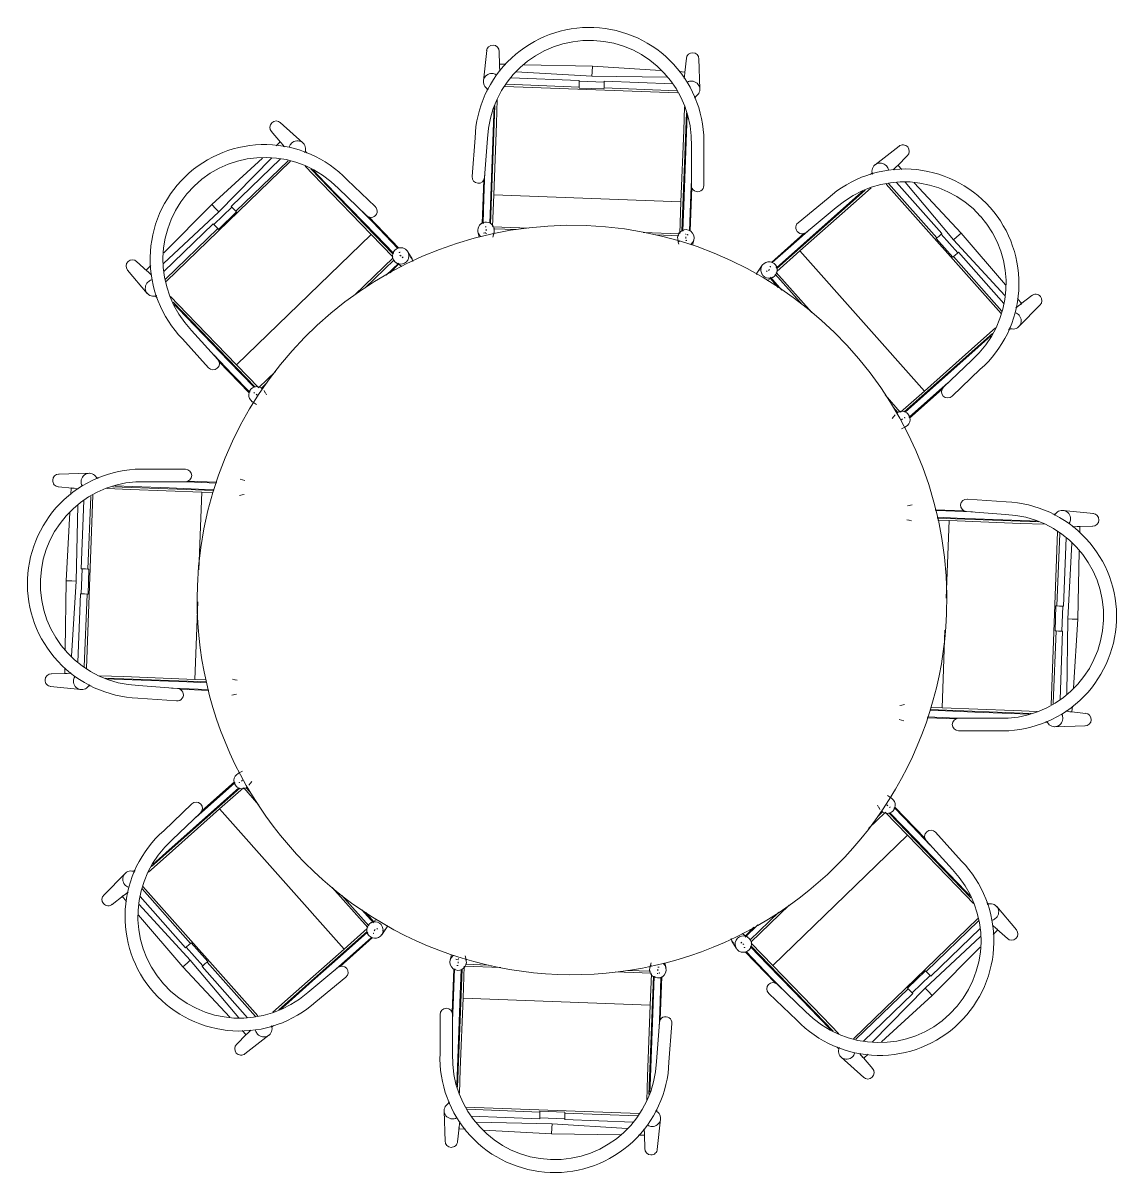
# Model space of a CAD drawing. Header units: millimetres. Extents: x 18438 to 82538, y -3412 to 53720.
# Drawn here: x 27536 to 30172, y 26052 to 28823 of the extents above; entities that cross this region are included whole.
import ezdxf

# ---------------------------------------------------------------- set-up
doc = ezdxf.new("R2010")
doc.units = ezdxf.units.MM
doc.header["$MEASUREMENT"] = 0
doc.layers.add('I-FURN', color=40, linetype='Continuous', lineweight=13)

# ---------------------------------------------------------------- blocks, each defined once
blk = doc.blocks.new('New Furniture_Chairs for Low Team Tables_NC6 - NC6-V95-GA PLAN - LEVEL 11')
at = {"layer": 'I-FURN', "color": 0, "lineweight": -2}
for p, q in [((-255, 216.7), (-260, 143.7)), ((-222.7, 182.4), (-225, 216.7)), ((225, 216.7), (222.7, 182.1)), ((260, 143.7), (255, 216.7)), ((-207.4, 185.6), (-223.3, 185.3)), ((-221.7, 168.1), (-222.5, 180.2)), ((-182, 168), (0, 165)), ((0, 189), (-163.7, 186.3)), ((165.1, 184.9), (0, 189)), ((0, 189), (0, 175.1)), ((0, 175.1), (0, 165)), ((0, 165), (180.5, 169.5)), ((222.9, 183.4), (208.9, 183.8)), ((219.7, 170.5), (222.1, 170.6)), ((222.6, 180.6), (221.8, 169.3)), ((-30, 153.7), (-194.5, 153.7)), ((-30, 153.6), (-30, 153.7)), ((-30, 150.5), (-30, 153.6)), ((30, 151.5), (-30, 151.5)), ((-30, 143.6), (-30, 150.5)), ((-30, 137.7), (-30, 143.6)), ((194.5, 153.7), (30, 153.7)), ((30, 153.7), (30, 153.6)), ((30, 153.6), (30, 150.5)), ((30, 150.5), (30, 143.6)), ((30, 143.6), (30, 137.7)), ((-250, 125.3), (-250, 119.7)), ((-248, 125.3), (-248, 123.4)), ((-207.9, 132.5), (207.9, 132.5)), ((-204.6, 137.7), (-30, 137.7)), ((-30, 135.3), (-30, 137.7)), ((30, 135.3), (-30, 135.3)), ((30, 137.7), (204.6, 137.7)), ((30, 137.7), (30, 135.3)), ((248, 123.4), (248, 125.3)), ((250, 119.7), (250, 125.3)), ((-230, -198.4), (-230, 85.5)), ((-225, 42.9), (-225, 99.9)), ((225, 99.9), (225, 42.9)), ((230, 85.5), (230, -198.4)), ((-225, 42.9), (-225, -128.7)), ((225, -128.7), (225, 42.9)), ((-275, 6.2), (-278.5, -87.1)), ((-248.6, -88.2), (-245, 5.7)), ((245, 5.7), (248.6, -88.2)), ((278.5, -87.1), (275, 6.2)), ((-250, -93.8), (-250, -198.4)), ((250, -198.4), (250, -93.8)), ((-225, -128.7), (225, -128.7)), ((-225, -205.3), (-225, -128.7)), ((225, -202.8), (225, -128.7)), ((-259.3, -219.2), (-256.7, -230.3)), ((-248, -197.8), (-248, -198.4)), ((-240, -215.9), (-240, -211.9)), ((-169.1, -205.5), (-224.4, -205.5)), ((-222.1, -225.1), (-220.7, -219.2)), ((-222, -210.4), (-206.6, -210.4)), ((224.3, -205.5), (95.8, -205.5)), ((125.1, -210.4), (222.7, -210.4)), ((220.7, -219.2), (222.1, -225.1)), ((232, -197.8), (232, -198.4)), ((240, -212.7), (240, -215.9)), ((254.6, -238.9), (259.3, -219.2)), ((-223.4, -230.4), (-222.1, -225.2)), ((183, -223.7), (225, -223.7)), ((193.6, -226.1), (222.2, -225.4)), ((222.1, -225.2), (224.4, -234.6))]:
    blk.add_line(p, q, dxfattribs=at)
at = {"layer": 'I-FURN', "color": 0, "lineweight": -2, "flags": 128}
for points in [[(-222.5, 178.6), (-222.5, 178.7), (-222.5, 179.1), (-222.5, 179.4), (-222.5, 179.6), (-222.5, 180), (-222.5, 180.1), (-222.6, 180.4), (-222.6, 180.7), (-222.6, 180.9), (-222.6, 181.3), (-222.7, 181.7), (-222.7, 181.9), (-222.8, 182.1), (-222.8, 182.4), (-222.9, 182.8), (-222.9, 183), (-223, 183.4), (-223, 183.7), (-223.2, 184.2), (-223.2, 184.7), (-223.3, 184.8)], [(222.7, 182), (222.7, 181.7), (222.6, 181.5), (222.6, 181.2), (222.6, 180.9), (222.6, 180.6), (222.5, 180.1), (222.5, 179.7), (222.5, 179.5), (222.5, 179.2), (222.5, 178.9), (222.5, 178.8), (222.5, 178.6), (222.5, 178.5), (222.6, 178.2)], [(-232, -197), (-232, -109.8), (-232, -21.8), (-232, 65.8), (-232, 79.8)], [(232, 79.4), (232, 37.9), (232, -49.9), (232, -137.9), (232, -197.8)], [(-248, -73.7), (-248, -137.9), (-248, -197.8)], [(248, -197), (248, -109.8), (248, -73.7)], [(-246.1, -196.9), (-246.4, -197), (-246.6, -197.1), (-246.7, -197.1), (-246.9, -197.2), (-247.1, -197.3), (-247.2, -197.3), (-247.4, -197.4), (-247.5, -197.5), (-247.6, -197.5), (-247.7, -197.6), (-247.8, -197.7), (-247.9, -197.7), (-248, -197.8), (-248, -197.8), (-248, -197.8), (-248, -197.8)], [(-242.5, -206.6), (-242.2, -206.6), (-241.9, -206.5), (-241.7, -206.5), (-241.3, -206.5), (-241.1, -206.5), (-240.9, -206.5), (-240.8, -206.5), (-240.6, -206.5), (-240.4, -206.5), (-240.1, -206.4), (-240, -206.4)], [(233.9, -196.9), (233.6, -197), (233.4, -197.1), (233.3, -197.1), (233.1, -197.2), (232.9, -197.3), (232.8, -197.3), (232.6, -197.4), (232.5, -197.5), (232.4, -197.5), (232.3, -197.6), (232.2, -197.7), (232.1, -197.7), (232, -197.8), (232, -197.8), (232, -197.8), (232, -197.8)], [(242.5, -206.6), (242.8, -206.7), (243.2, -206.7), (243.4, -206.8), (243.7, -206.8), (243.9, -206.9), (244.1, -206.9), (244.2, -207), (244.5, -207), (244.6, -207.1), (244.9, -207.1), (245, -207.2)], [(222.2, -225.3), (222.2, -225.4), (222.2, -225.4), (222.1, -225.2), (222.1, -224.9), (222, -224.6), (222, -224.4)]]:
    blk.add_lwpolyline(points, dxfattribs=at)
at = {"layer": 'I-FURN', "color": 0, "lineweight": -2}
for centre, radius, start, end in [((0, 6.9), 275, 89.9999, 180.1379), ((0, 6.9), 275, 359.8621, 90.0001), ((0, 5.7), 245, 90.0009, 180), ((0, 5.7), 245, 0, 89.9991), ((-263.5, -87.7), 15, 177.8334, 357.8334), ((263.5, -87.7), 15, 182.1666, 2.1666)]:
    blk.add_arc(centre, radius, start, end, dxfattribs=at)
for centre, major_axis, ratio, start_param, end_param in [((-240, 215.7), (-15, 0), 0.987314, 4.712389, 6.283185), ((-240, 215.7), (15, 0), 0.987314, 0, 1.570796), ((240, 215.7), (-15, 0), 0.987314, 4.712389, 6.283185), ((240, 215.7), (15, 0), 0.987314, 0, 1.570796), ((-240, 142.4), (-20, 0), 0.987314, 4.712389, 7.463284), ((-240, 142.4), (20, 0), 0.987314, 1.047198, 1.570796), ((240, 142.4), (-20, 0), 0.987314, 4.712389, 5.235988), ((240, 142.4), (20, 0), 0.987314, 5.103087, 7.853982), ((-240, -214.6), (19.8, 0), 0.999107, 1.570796, 3.60261), ((-240, -214.6), (19.8, 0), 0.999107, 0.018154, 1.570796), ((240, -214.6), (19.8, 0), 0.999107, 1.570796, 4.712389), ((240, -214.6), (19.8, 0), 0.999107, 0.872665, 1.570796), ((240, -214.6), (19.8, 0), 0.999107, 4.712389, 7.116678), ((240, -235.4), (15, 0), 0.999107, 1.3885, 1.570796), ((240, -235.4), (15, 0), 0.999107, 5.637669, 6.424489), ((240, -235.4), (15, 0), 0.999107, 0.365985, 0.523599)]:
    blk.add_ellipse(centre, major_axis=major_axis, ratio=ratio, start_param=start_param, end_param=end_param, dxfattribs=at)
blk = doc.blocks.new('New Furniture_Chairs for Low Team Tables_NC6 - NC6-V96-GA PLAN - LEVEL 11')
at = {"layer": 'I-FURN', "color": 0, "lineweight": -2}
for p, q in [((-256.7, 230.3), (-259.3, 219.2)), ((-222.1, 225.2), (-223.4, 230.4)), ((-220.7, 219.2), (-222.1, 225.1)), ((222.1, 225.1), (220.7, 219.2)), ((223.4, 230.4), (222.1, 225.2)), ((259.3, 219.2), (256.7, 230.3)), ((-250, 163.4), (-250, 93.8)), ((-230, -85.5), (-230, 157.4)), ((-225, 128.7), (-225, 156)), ((225, 128.7), (225, 156)), ((230, 157.4), (230, -85.5)), ((250, 93.8), (250, 163.4)), ((-225, 128.7), (-225, -42.9)), ((-38.4, 128.7), (-225, 128.7)), ((225, 128.7), (38.4, 128.7)), ((225, -42.9), (225, 128.7)), ((-275, -6.2), (-278.5, 87.1)), ((-248.6, 88.2), (-245, -5.7)), ((245, -5.7), (248.6, 88.2)), ((278.5, 87.1), (275, -6.2)), ((-225, -99.9), (-225, -42.9)), ((225, -42.9), (225, -99.9)), ((-250, -119.7), (-250, -125.3)), ((-248, -123.4), (-248, -125.3)), ((207.9, -132.5), (-207.9, -132.5)), ((-30, -137.7), (-204.6, -137.7)), ((-30, -137.7), (-30, -135.3)), ((-30, -135.3), (30, -135.3)), ((-30, -143.6), (-30, -137.7)), ((30, -135.3), (30, -137.7)), ((30, -137.7), (30, -143.6)), ((204.6, -137.7), (30, -137.7)), ((248, -125.3), (248, -123.4)), ((250, -125.3), (250, -119.7)), ((-260, -143.7), (-255, -216.7)), ((-194.5, -153.7), (-30, -153.7)), ((0, -165), (-182, -168)), ((-30, -150.5), (-30, -143.6)), ((-30, -153.6), (-30, -150.5)), ((-30, -151.5), (30, -151.5)), ((-30, -153.7), (-30, -153.6)), ((180.5, -169.5), (0, -165)), ((0, -165), (0, -175.1)), ((30, -143.6), (30, -150.5)), ((30, -150.5), (30, -153.6)), ((30, -153.6), (30, -153.7)), ((30, -153.7), (194.5, -153.7)), ((255, -216.7), (260, -143.7)), ((-225, -216.7), (-222.7, -182.4)), ((-223.3, -185.3), (-207.4, -185.6)), ((-222.5, -180.2), (-221.7, -168.1)), ((-163.7, -186.3), (0, -189)), ((0, -175.1), (0, -189)), ((0, -189), (165.1, -184.9)), ((208.9, -183.8), (222.9, -183.4)), ((222.1, -170.6), (219.7, -170.5)), ((221.7, -168.1), (222.6, -180.6)), ((222.7, -182.1), (225, -216.7))]:
    blk.add_line(p, q, dxfattribs=at)
at = {"layer": 'I-FURN', "color": 0, "lineweight": -2, "flags": 128}
for points in [[(-248, 162.8), (-248, 109.8), (-248, 73.7)], [(-232, -79.8), (-232, -37.9), (-232, 49.9), (-232, 137.9), (-232, 158)], [(232, 158), (232, 109.8), (232, 21.8), (232, -65.8), (232, -79.8)], [(248, 73.7), (248, 137.9), (248, 162.8)], [(-223.3, -184.8), (-223.2, -184.6), (-223, -183.7), (-222.9, -183.2), (-222.9, -182.9), (-222.8, -182.4), (-222.7, -182), (-222.7, -181.7), (-222.7, -181.4), (-222.6, -181), (-222.6, -180.7), (-222.6, -180.5), (-222.5, -180.2), (-222.5, -180), (-222.5, -179.9), (-222.5, -179.6), (-222.5, -179.5), (-222.5, -179.3), (-222.5, -179.1), (-222.5, -178.9), (-222.5, -178.6)], [(222.5, -178.2), (222.5, -178.6), (222.5, -178.8), (222.5, -179), (222.5, -179.3), (222.5, -179.7), (222.5, -179.9), (222.5, -180), (222.5, -180.3), (222.6, -180.6), (222.6, -180.8), (222.6, -181.2), (222.6, -181.5), (222.7, -182)], [(222.6, -181.6), (222.6, -181.3), (222.6, -181.1), (222.6, -180.9), (222.6, -180.7), (222.6, -180.6), (222.7, -180.4), (222.7, -180.3), (222.7, -180.1)]]:
    blk.add_lwpolyline(points, dxfattribs=at)
at = {"layer": 'I-FURN', "color": 0, "lineweight": -2}
for centre, radius, start, end in [((-263.5, 87.7), 15, 2.1666, 182.1666), ((263.5, 87.7), 15, 357.8334, 177.8334), ((0, -6.9), 275, 179.8621, 270.0001), ((0, -5.7), 245, 180, 269.9991), ((0, -5.7), 245, 270.0009, 360), ((0, -6.9), 275, 269.9999, 0.1379)]:
    blk.add_arc(centre, radius, start, end, dxfattribs=at)
for centre, major_axis, start_param, end_param in [((-240, -142.4), (20, 0), 1.961494, 4.712389), ((240, -142.4), (-20, 0), 1.570796, 4.321691), ((-240, -142.4), (-20, 0), 1.570796, 2.094395), ((240, -142.4), (20, 0), 4.18879, 4.712389), ((-240, -215.7), (15, 0), 3.141593, 4.712389), ((-240, -215.7), (-15, 0), 1.570796, 3.141593), ((240, -215.7), (15, 0), 3.141593, 4.712389), ((240, -215.7), (-15, 0), 1.570796, 3.141593)]:
    blk.add_ellipse(centre, major_axis=major_axis, ratio=0.987314, start_param=start_param, end_param=end_param, dxfattribs=at)
blk = doc.blocks.new('New Furniture_Chairs for Low Team Tables_NC6 - NC6-V97-GA PLAN - LEVEL 11')
at = {"layer": 'I-FURN', "color": 0, "lineweight": -2}
for p, q in [((-255, 216.7), (-260, 143.7)), ((-222.7, 182.4), (-225, 216.7)), ((225, 216.7), (222.7, 182.1)), ((260, 143.7), (255, 216.7)), ((-207.4, 185.6), (-223.3, 185.3)), ((-221.7, 168.1), (-222.5, 180.2)), ((-182, 168), (0, 165)), ((0, 189), (-163.7, 186.3)), ((165.1, 184.9), (0, 189)), ((0, 189), (0, 175.1)), ((0, 175.1), (0, 165)), ((0, 165), (180.5, 169.5)), ((222.9, 183.4), (208.9, 183.8)), ((219.7, 170.5), (222.1, 170.6)), ((222.6, 180.6), (221.7, 168.1)), ((-30, 153.7), (-194.5, 153.7)), ((-30, 153.6), (-30, 153.7)), ((-30, 150.5), (-30, 153.6)), ((30, 151.5), (-30, 151.5)), ((-30, 143.6), (-30, 150.5)), ((-30, 137.7), (-30, 143.6)), ((194.5, 153.7), (30, 153.7)), ((30, 153.7), (30, 153.6)), ((30, 153.6), (30, 150.5)), ((30, 150.5), (30, 143.6)), ((30, 143.6), (30, 137.7)), ((-250, 125.3), (-250, 119.7)), ((-248, 125.3), (-248, 123.4)), ((-207.9, 132.5), (207.9, 132.5)), ((-204.6, 137.7), (-30, 137.7)), ((-30, 135.3), (-30, 137.7)), ((30, 135.3), (-30, 135.3)), ((30, 137.7), (204.6, 137.7)), ((30, 137.7), (30, 135.3)), ((248, 123.4), (248, 125.3)), ((250, 119.7), (250, 125.3)), ((-230, -198.4), (-230, 85.5)), ((-225, 42.9), (-225, 99.9)), ((225, 99.9), (225, 42.9)), ((230, 85.5), (230, -198.4)), ((-225, 42.9), (-225, -128.7)), ((225, -128.7), (225, 42.9)), ((-275, 6.2), (-278.5, -87.1)), ((-248.6, -88.2), (-245, 5.7)), ((245, 5.7), (248.6, -88.2)), ((278.5, -87.1), (275, 6.2)), ((-250, -93.8), (-250, -198.4)), ((250, -198.4), (250, -93.8)), ((-225, -128.7), (225, -128.7)), ((-225, -205.3), (-225, -128.7)), ((225, -204.4), (225, -128.7)), ((-259.3, -219.2), (-256.3, -231.7)), ((-248, -197.8), (-248, -198.4)), ((-240, -215.9), (-240, -211.9)), ((-137.3, -205.5), (-224.4, -205.5)), ((-222.1, -225.1), (-220.7, -219.2)), ((-222, -210.4), (-167.6, -210.4)), ((224.3, -205.5), (137.3, -205.5)), ((167.6, -210.4), (222.7, -210.4)), ((220.7, -219.2), (222.1, -225.1)), ((232, -197.8), (232, -198.4)), ((240, -205.5), (238.6, -205.5)), ((240, -211.9), (240, -215.9)), ((256.3, -231.6), (259.3, -219.2)), ((-240, -222.4), (-238.6, -222.4)), ((-223.4, -230.4), (-222.1, -225.2)), ((222.1, -225.2), (223.4, -230.4)), ((223.5, -223.7), (225, -223.7))]:
    blk.add_line(p, q, dxfattribs=at)
at = {"layer": 'I-FURN', "color": 0, "lineweight": -2, "flags": 128}
for points in [[(-222.5, 178.6), (-222.5, 178.7), (-222.5, 179.1), (-222.5, 179.4), (-222.5, 179.6), (-222.5, 180), (-222.5, 180.1), (-222.6, 180.4), (-222.6, 180.7), (-222.6, 180.9), (-222.6, 181.3), (-222.7, 181.7), (-222.7, 181.9), (-222.8, 182.1), (-222.8, 182.4), (-222.9, 182.8), (-222.9, 183), (-223, 183.4), (-223, 183.7), (-223.2, 184.2), (-223.2, 184.7), (-223.3, 184.8)], [(222.7, 182), (222.7, 181.7), (222.6, 181.5), (222.6, 181.2), (222.6, 180.9), (222.6, 180.6), (222.5, 180.1), (222.5, 179.7), (222.5, 179.5), (222.5, 179.2), (222.5, 178.9), (222.5, 178.8), (222.5, 178.6), (222.5, 178.5), (222.6, 178.2)], [(222.7, 180.2), (222.7, 180.5), (222.6, 180.7), (222.6, 180.8), (222.6, 181.1), (222.6, 181.2), (222.6, 181.6)], [(-232, -197), (-232, -109.8), (-232, -21.8), (-232, 65.8), (-232, 79.8)], [(232, 79.8), (232, 37.9), (232, -49.9), (232, -137.9), (232, -197.8)], [(-248, -73.7), (-248, -137.9), (-248, -197.8)], [(248, -197), (248, -109.8), (248, -73.7)], [(-246.1, -196.9), (-246.4, -197), (-246.6, -197.1), (-246.7, -197.1), (-246.9, -197.2), (-247.1, -197.3), (-247.2, -197.3), (-247.4, -197.4), (-247.5, -197.5), (-247.6, -197.5), (-247.7, -197.6), (-247.8, -197.7), (-247.9, -197.7), (-248, -197.8), (-248, -197.8), (-248, -197.8), (-248, -197.8)], [(-242.5, -206.6), (-242.2, -206.6), (-241.9, -206.5), (-241.7, -206.5), (-241.3, -206.5), (-241.1, -206.5), (-240.9, -206.5), (-240.8, -206.5), (-240.6, -206.5), (-240.4, -206.5), (-240.1, -206.4), (-240, -206.4)], [(233.9, -196.9), (233.6, -197), (233.4, -197.1), (233.3, -197.1), (233.1, -197.2), (232.9, -197.3), (232.8, -197.3), (232.6, -197.4), (232.5, -197.5), (232.4, -197.5), (232.3, -197.6), (232.2, -197.7), (232.1, -197.7), (232, -197.8), (232, -197.8), (232, -197.8), (232, -197.8)], [(242.5, -206.6), (242.8, -206.7), (243.2, -206.7), (243.4, -206.8), (243.7, -206.8), (243.9, -206.9), (244.1, -206.9), (244.2, -207), (244.5, -207), (244.6, -207.1), (244.9, -207.1), (245, -207.2)]]:
    blk.add_lwpolyline(points, dxfattribs=at)
at = {"layer": 'I-FURN', "color": 0, "lineweight": -2}
for centre, radius, start, end in [((0, 6.9), 275, 89.9999, 180.1379), ((0, 6.9), 275, 359.8621, 90.0001), ((0, 5.7), 245, 90.0009, 180), ((0, 5.7), 245, 0, 89.9991), ((-263.5, -87.7), 15, 177.8334, 357.8334), ((263.5, -87.7), 15, 182.1666, 2.1666)]:
    blk.add_arc(centre, radius, start, end, dxfattribs=at)
for centre, major_axis, ratio, start_param, end_param in [((-240, 215.7), (-15, 0), 0.987314, 4.712389, 6.283185), ((-240, 215.7), (15, 0), 0.987314, 0, 1.570796), ((240, 215.7), (-15, 0), 0.987314, 4.712389, 6.283185), ((240, 215.7), (15, 0), 0.987314, 0, 1.570796), ((-240, 142.4), (-20, 0), 0.987314, 4.712389, 7.463284), ((-240, 142.4), (20, 0), 0.987314, 1.047198, 1.570796), ((240, 142.4), (-20, 0), 0.987314, 4.712389, 5.235988), ((240, 142.4), (20, 0), 0.987314, 5.103087, 7.853982), ((-240, -214.6), (19.8, 0), 0.999107, 2.289613, 4.014257), ((-240, -214.6), (19.8, 0), 0.999107, 1.570796, 2.268928), ((-240, -235.4), (15, 0), 0.999107, 1.598086, 1.958235), ((-240, -214.6), (19.8, 0), 0.999107, 5.816427, 7.853982), ((240, -214.6), (19.8, 0), 0.999107, 1.570796, 3.608351), ((240, -214.6), (19.8, 0), 0.999107, 5.410521, 7.853982), ((240, -235.4), (15, 0), 0.999107, 1.3885, 1.570796), ((240, -235.4), (15, 0), 0.999107, 0.365985, 0.523599)]:
    blk.add_ellipse(centre, major_axis=major_axis, ratio=ratio, start_param=start_param, end_param=end_param, dxfattribs=at)
blk = doc.blocks.new('New Furniture_Chairs for Low Team Tables_NC6 - NC6-V98-GA PLAN - LEVEL 11')
at = {"layer": 'I-FURN', "color": 0, "lineweight": -2}
for p, q in [((-255, 216.7), (-260, 143.7)), ((-222.7, 182.4), (-225, 216.7)), ((225, 216.7), (222.7, 182.1)), ((260, 143.7), (255, 216.7)), ((-207.4, 185.6), (-223.3, 185.3)), ((-221.7, 168.1), (-222.5, 180.2)), ((-182, 168), (0, 165)), ((0, 189), (-163.7, 186.3)), ((165.1, 184.9), (0, 189)), ((0, 189), (0, 175.1)), ((0, 175.1), (0, 165)), ((0, 165), (180.5, 169.5)), ((222.9, 183.4), (208.9, 183.8)), ((219.7, 170.5), (222.1, 170.6)), ((222.6, 180.6), (221.7, 168.1)), ((-30, 153.7), (-194.5, 153.7)), ((-30, 153.6), (-30, 153.7)), ((-30, 150.5), (-30, 153.6)), ((30, 151.5), (-30, 151.5)), ((-30, 143.6), (-30, 150.5)), ((-30, 137.7), (-30, 143.6)), ((194.5, 153.7), (30, 153.7)), ((30, 153.7), (30, 153.6)), ((30, 153.6), (30, 150.5)), ((30, 150.5), (30, 143.6)), ((30, 143.6), (30, 137.7)), ((-250, 125.3), (-250, 119.7)), ((-248, 125.3), (-248, 123.4)), ((-207.9, 132.5), (207.9, 132.5)), ((-204.6, 137.7), (-30, 137.7)), ((-30, 135.3), (-30, 137.7)), ((30, 135.3), (-30, 135.3)), ((30, 137.7), (204.6, 137.7)), ((30, 137.7), (30, 135.3)), ((248, 123.4), (248, 125.3)), ((250, 119.7), (250, 125.3)), ((-230, -198.4), (-230, 85.5)), ((-225, 42.9), (-225, 99.9)), ((225, 99.9), (225, 42.9)), ((230, 85.5), (230, -198.4)), ((-225, 42.9), (-225, -128.7)), ((225, -128.7), (225, 42.9)), ((-275, 6.2), (-278.5, -87.1)), ((-248.6, -88.2), (-245, 5.7)), ((245, 5.7), (248.6, -88.2)), ((278.5, -87.1), (275, 6.2)), ((-250, -93.8), (-250, -198.4)), ((250, -198.4), (250, -93.8)), ((-225, -128.7), (225, -128.7)), ((-225, -205.3), (-225, -128.7)), ((225, -202.8), (225, -128.7)), ((-259.3, -219.2), (-256.7, -230.3)), ((-248, -197.8), (-248, -198.4)), ((-240, -215.9), (-240, -211.9)), ((-169.1, -205.5), (-224.4, -205.5)), ((-222.1, -225.1), (-220.7, -219.2)), ((-222, -210.4), (-205.1, -210.4)), ((224.3, -205.5), (95.8, -205.5)), ((125.1, -210.4), (222.7, -210.4)), ((220.7, -219.2), (222.1, -225.1)), ((232, -197.8), (232, -198.4)), ((240, -211.9), (240, -215.9)), ((254.6, -238.9), (259.3, -219.2)), ((-223.4, -230.4), (-222.1, -225.2)), ((183, -223.7), (225, -223.7)), ((193.6, -226.1), (222.2, -225.4)), ((222.1, -225.2), (224.4, -234.6))]:
    blk.add_line(p, q, dxfattribs=at)
at = {"layer": 'I-FURN', "color": 0, "lineweight": -2, "flags": 128}
for points in [[(-222.5, 178.6), (-222.5, 178.7), (-222.5, 179.1), (-222.5, 179.4), (-222.5, 179.6), (-222.5, 180), (-222.5, 180.1), (-222.6, 180.4), (-222.6, 180.7), (-222.6, 180.9), (-222.6, 181.3), (-222.7, 181.7), (-222.7, 181.9), (-222.8, 182.1), (-222.8, 182.4), (-222.9, 182.8), (-222.9, 183), (-223, 183.4), (-223, 183.7), (-223.2, 184.2), (-223.2, 184.7), (-223.3, 184.8)], [(222.7, 182), (222.7, 181.7), (222.6, 181.5), (222.6, 181.2), (222.6, 180.9), (222.6, 180.6), (222.5, 180.1), (222.5, 179.7), (222.5, 179.5), (222.5, 179.2), (222.5, 178.9), (222.5, 178.8), (222.5, 178.6), (222.5, 178.5), (222.6, 178.2)], [(-232, -197), (-232, -109.8), (-232, -21.8), (-232, 65.8), (-232, 79.8)], [(232, 79.8), (232, 37.9), (232, -49.9), (232, -137.9), (232, -197.8)], [(-248, -73.7), (-248, -137.9), (-248, -197.8)], [(248, -197), (248, -109.8), (248, -73.7)], [(-246.1, -196.9), (-246.4, -197), (-246.6, -197.1), (-246.7, -197.1), (-246.9, -197.2), (-247.1, -197.3), (-247.2, -197.3), (-247.4, -197.4), (-247.5, -197.5), (-247.6, -197.5), (-247.7, -197.6), (-247.8, -197.7), (-247.9, -197.7), (-248, -197.8), (-248, -197.8), (-248, -197.8), (-248, -197.8)], [(-242.5, -206.6), (-242.2, -206.6), (-241.9, -206.5), (-241.7, -206.5), (-241.3, -206.5), (-241.1, -206.5), (-240.9, -206.5), (-240.8, -206.5), (-240.6, -206.5), (-240.4, -206.5), (-240.1, -206.4), (-240, -206.4)], [(233.9, -196.9), (233.6, -197), (233.4, -197.1), (233.3, -197.1), (233.1, -197.2), (232.9, -197.3), (232.8, -197.3), (232.6, -197.4), (232.5, -197.5), (232.4, -197.5), (232.3, -197.6), (232.2, -197.7), (232.1, -197.7), (232, -197.8), (232, -197.8), (232, -197.8), (232, -197.8)], [(242.5, -206.6), (242.8, -206.7), (243.2, -206.7), (243.4, -206.8), (243.7, -206.8), (243.9, -206.9), (244.1, -206.9), (244.2, -207), (244.5, -207), (244.6, -207.1), (244.9, -207.1), (245, -207.2)], [(222.2, -225.3), (222.2, -225.4), (222.2, -225.4), (222.1, -225.2), (222.1, -224.9), (222, -224.6), (222, -224.4)]]:
    blk.add_lwpolyline(points, dxfattribs=at)
at = {"layer": 'I-FURN', "color": 0, "lineweight": -2}
for centre, radius, start, end in [((0, 6.9), 275, 89.9999, 180.1379), ((0, 6.9), 275, 359.8621, 90.0001), ((0, 5.7), 245, 90.0009, 180), ((0, 5.7), 245, 0, 89.9991), ((-263.5, -87.7), 15, 177.8334, 357.8334), ((263.5, -87.7), 15, 182.1666, 2.1666)]:
    blk.add_arc(centre, radius, start, end, dxfattribs=at)
for centre, major_axis, ratio, start_param, end_param in [((-240, 215.7), (-15, 0), 0.987314, 4.712389, 6.283185), ((-240, 215.7), (15, 0), 0.987314, 0, 1.570796), ((240, 215.7), (-15, 0), 0.987314, 4.712389, 6.283185), ((240, 215.7), (15, 0), 0.987314, 0, 1.570796), ((-240, 142.4), (-20, 0), 0.987314, 4.712389, 7.463284), ((-240, 142.4), (20, 0), 0.987314, 1.047198, 1.570796), ((240, 142.4), (-20, 0), 0.987314, 4.712389, 5.273828), ((240, 142.4), (20, 0), 0.987314, 5.103087, 7.853982), ((-240, -214.6), (19.8, 0), 0.999107, 1.570796, 3.60261), ((-240, -214.6), (19.8, 0), 0.999107, 0.018154, 1.570796), ((240, -214.6), (19.8, 0), 0.999107, 1.570796, 4.712389), ((240, -214.6), (19.8, 0), 0.999107, 5.074242, 7.853982), ((240, -235.4), (15, 0), 0.999107, 1.3885, 1.570796), ((240, -214.6), (19.8, 0), 0.999107, 4.712389, 5.061455), ((240, -235.4), (15, 0), 0.999107, 5.637669, 6.424489), ((240, -235.4), (15, 0), 0.999107, 0.365985, 0.523599)]:
    blk.add_ellipse(centre, major_axis=major_axis, ratio=ratio, start_param=start_param, end_param=end_param, dxfattribs=at)
blk = doc.blocks.new('New Furniture_Chairs for Low Team Tables_NC6 - NC6-V99-GA PLAN - LEVEL 11')
at = {"layer": 'I-FURN', "color": 0, "lineweight": -2}
for p, q in [((-256.7, 230.3), (-259.3, 219.2)), ((-222.1, 225.2), (-223.4, 230.4)), ((-220.7, 219.2), (-222.1, 225.1)), ((225, 223.7), (183, 223.7)), ((222.2, 225.4), (193.6, 226.1)), ((222.1, 225.1), (220.7, 219.2)), ((224.4, 234.6), (222.1, 225.2)), ((259.3, 219.2), (254.6, 238.9)), ((-250, 198.4), (-250, 93.8)), ((-248, 198.4), (-248, 197.8)), ((-240, 211.9), (-240, 215.9)), ((-230, -85.5), (-230, 198.4)), ((-225, 128.7), (-225, 205.3)), ((-224.4, 205.5), (-169.1, 205.5)), ((-205.1, 210.4), (-222, 210.4)), ((95.8, 205.5), (224.3, 205.5)), ((222.7, 210.4), (125.1, 210.4)), ((225, 128.7), (225, 202.8)), ((230, 198.4), (230, -85.5)), ((232, 198.4), (232, 197.8)), ((240, 215.9), (240, 212.7)), ((250, 93.8), (250, 198.4)), ((-225, 128.7), (-225, -42.9)), ((225, 128.7), (-225, 128.7)), ((225, -42.9), (225, 128.7)), ((-275, -6.2), (-278.5, 87.1)), ((-248.6, 88.2), (-245, -5.7)), ((245, -5.7), (248.6, 88.2)), ((278.5, 87.1), (275, -6.2)), ((-225, -99.9), (-225, -42.9)), ((225, -42.9), (225, -99.9)), ((-250, -119.7), (-250, -125.3)), ((-248, -123.4), (-248, -125.3)), ((207.9, -132.5), (-207.9, -132.5)), ((-30, -137.7), (-204.6, -137.7)), ((-30, -137.7), (-30, -135.3)), ((-30, -135.3), (30, -135.3)), ((-30, -143.6), (-30, -137.7)), ((30, -135.3), (30, -137.7)), ((30, -137.7), (30, -143.6)), ((204.6, -137.7), (30, -137.7)), ((248, -125.3), (248, -123.4)), ((250, -125.3), (250, -119.7)), ((-260, -143.7), (-255, -216.7)), ((-194.5, -153.7), (-30, -153.7)), ((0, -165), (-182, -168)), ((-30, -150.5), (-30, -143.6)), ((-30, -153.6), (-30, -150.5)), ((-30, -151.5), (30, -151.5)), ((-30, -153.7), (-30, -153.6)), ((180.5, -169.5), (0, -165)), ((0, -165), (0, -175.1)), ((30, -143.6), (30, -150.5)), ((30, -150.5), (30, -153.6)), ((30, -153.6), (30, -153.7)), ((30, -153.7), (194.5, -153.7)), ((255, -216.7), (260, -143.7)), ((-225, -216.7), (-222.7, -182.4)), ((-223.3, -185.3), (-207.4, -185.6)), ((-222.5, -180.2), (-221.7, -168.1)), ((-163.7, -186.3), (0, -189)), ((0, -175.1), (0, -189)), ((0, -189), (165.1, -184.9)), ((208.9, -183.8), (222.9, -183.4)), ((222.1, -170.6), (219.7, -170.5)), ((221.7, -168.1), (222.6, -180.6)), ((222.7, -182.1), (225, -216.7))]:
    blk.add_line(p, q, dxfattribs=at)
at = {"layer": 'I-FURN', "color": 0, "lineweight": -2, "flags": 128}
for points in [[(222, 224.4), (222, 224.5), (222, 224.8), (222.1, 225.1), (222.2, 225.4), (222.2, 225.4), (222.2, 225.4), (222.2, 225.4), (222.2, 225.3)], [(-248, 197.8), (-248, 109.8), (-248, 73.7)], [(-248, 197.8), (-248, 197.8), (-248, 197.8), (-248, 197.8), (-247.9, 197.8), (-247.9, 197.7), (-247.8, 197.7), (-247.7, 197.6), (-247.6, 197.6), (-247.5, 197.5), (-247.3, 197.4), (-247.2, 197.3), (-247, 197.2), (-246.8, 197.1), (-246.7, 197.1), (-246.4, 197), (-246.3, 197), (-246.1, 196.9)], [(-240, 206.4), (-240.3, 206.5), (-240.7, 206.5), (-240.8, 206.5), (-241.2, 206.5), (-241.4, 206.5), (-241.6, 206.5), (-241.7, 206.5), (-242, 206.6), (-242.2, 206.6), (-242.4, 206.6), (-242.5, 206.6)], [(-232, -79.8), (-232, -37.9), (-232, 49.9), (-232, 137.9), (-232, 197)], [(232, 197.8), (232, 109.8), (232, 21.8), (232, -65.8), (232, -79.8)], [(232, 197.8), (232, 197.8), (232, 197.8), (232, 197.8), (232.1, 197.8), (232.1, 197.7), (232.2, 197.7), (232.3, 197.6), (232.4, 197.6), (232.5, 197.5), (232.7, 197.4), (232.8, 197.3), (233, 197.2), (233.2, 197.1), (233.3, 197.1), (233.6, 197), (233.7, 197), (233.9, 196.9)], [(245, 207.2), (244.7, 207.1), (244.4, 207), (244.2, 207), (243.8, 206.9), (243.7, 206.8), (243.4, 206.8), (243.3, 206.8), (243.1, 206.7), (242.9, 206.7), (242.6, 206.6), (242.5, 206.6)], [(248, 73.7), (248, 137.9), (248, 197)], [(-223.3, -184.8), (-223.2, -184.6), (-223, -183.7), (-222.9, -183.2), (-222.9, -182.9), (-222.8, -182.4), (-222.7, -182), (-222.7, -181.7), (-222.7, -181.4), (-222.6, -181), (-222.6, -180.7), (-222.6, -180.5), (-222.5, -180.2), (-222.5, -180), (-222.5, -179.9), (-222.5, -179.6), (-222.5, -179.5), (-222.5, -179.3), (-222.5, -179.1), (-222.5, -178.9), (-222.5, -178.6)], [(222.5, -178.2), (222.5, -178.6), (222.5, -178.8), (222.5, -179), (222.5, -179.3), (222.5, -179.7), (222.5, -179.9), (222.5, -180), (222.5, -180.3), (222.6, -180.6), (222.6, -180.8), (222.6, -181.2), (222.6, -181.5), (222.7, -182)]]:
    blk.add_lwpolyline(points, dxfattribs=at)
at = {"layer": 'I-FURN', "color": 0, "lineweight": -2}
for centre, radius, start, end in [((-263.5, 87.7), 15, 2.1666, 182.1666), ((263.5, 87.7), 15, 357.8334, 177.8334), ((0, -6.9), 275, 179.8621, 270.0001), ((0, -5.7), 245, 180, 269.9991), ((0, -5.7), 245, 270.0009, 360), ((0, -6.9), 275, 269.9999, 0.1379)]:
    blk.add_arc(centre, radius, start, end, dxfattribs=at)
for centre, major_axis, ratio, start_param, end_param in [((-240, 214.6), (19.8, 0), 0.999107, 2.680575, 4.712389), ((240, 214.6), (19.8, 0), 0.999107, 1.570796, 4.712389), ((240, 214.6), (19.8, 0), 0.999107, 1.22173, 1.570796), ((240, 214.6), (19.8, 0), 0.999107, 5.449693, 7.492128), ((240, 235.4), (15, 0), 0.999107, 6.141882, 6.928702), ((240, 235.4), (15, 0), 0.999107, 5.759587, 5.9172), ((-240, 214.6), (19.8, 0), 0.999107, 4.712389, 6.265031), ((240, 235.4), (15, 0), 0.999107, 4.712389, 4.894686), ((240, 214.6), (19.8, 0), 0.999107, 4.712389, 5.410521), ((-240, -142.4), (20, 0), 0.987314, 1.961494, 4.712389), ((240, -142.4), (-20, 0), 0.987314, 1.570796, 4.321691), ((-240, -142.4), (-20, 0), 0.987314, 1.570796, 2.094395), ((240, -142.4), (20, 0), 0.987314, 4.15095, 4.712389), ((-240, -215.7), (15, 0), 0.987314, 3.141593, 4.712389), ((-240, -215.7), (-15, 0), 0.987314, 1.570796, 3.141593), ((240, -215.7), (15, 0), 0.987314, 3.141593, 4.712389), ((240, -215.7), (-15, 0), 0.987314, 1.570796, 3.141593)]:
    blk.add_ellipse(centre, major_axis=major_axis, ratio=ratio, start_param=start_param, end_param=end_param, dxfattribs=at)
blk = doc.blocks.new('Existing Furniture_Meeting Table Round_ET24 - ET24-9675828-GA PLAN - LEVEL 11')
at = {"layer": 'I-FURN', "color": 0, "lineweight": -2}
for start, end in [(360, 180), (180, 360)]:
    blk.add_arc((49.3, -3000), 900, start, end, dxfattribs=at)
blk = doc.blocks.new('New Furniture_Chairs for Low Team Tables_NC6 - NC6-V208-GA PLAN - LEVEL 11')
at = {"layer": 'I-FURN', "color": 0, "lineweight": -2}
for p, q in [((-256.4, 231.5), (-259.3, 219.2)), ((-238.6, 222.4), (-240, 222.4)), ((-222.1, 225.2), (-223.4, 230.4)), ((-220.7, 219.2), (-222.1, 225.1)), ((222.1, 225.1), (220.7, 219.2)), ((223.4, 230.4), (222.1, 225.2)), ((225, 223.7), (223.5, 223.7)), ((259.3, 219.2), (256.3, 231.9)), ((-250, 198.4), (-250, 93.8)), ((-248, 198.4), (-248, 197.8)), ((-240, 211.9), (-240, 215.7)), ((-230, -85.5), (-230, 198.4)), ((-225, 128.7), (-225, 205.3)), ((-224.4, 205.5), (-137.3, 205.5)), ((-167.6, 210.4), (-222, 210.4)), ((137.3, 205.5), (224.3, 205.5)), ((222.7, 210.4), (167.6, 210.4)), ((225, 128.7), (225, 204.4)), ((230, 198.4), (230, -85.5)), ((232, 198.4), (232, 197.8)), ((238.6, 205.5), (240, 205.5)), ((240, 215.7), (240, 211.9)), ((250, 93.8), (250, 198.4)), ((-225, 128.7), (-225, -42.9)), ((225, 128.7), (-225, 128.7)), ((225, -42.9), (225, 128.7)), ((-275, -6.2), (-278.5, 87.1)), ((-248.6, 88.2), (-245, -5.7)), ((245, -5.7), (248.6, 88.2)), ((278.5, 87.1), (275, -6.2)), ((-225, -99.9), (-225, -42.9)), ((225, -42.9), (225, -99.9)), ((-250, -119.7), (-250, -125.3)), ((-248, -123.4), (-248, -125.3)), ((207.9, -132.5), (-207.9, -132.5)), ((-30, -137.7), (-204.6, -137.7)), ((-30, -137.7), (-30, -135.3)), ((-30, -135.3), (30, -135.3)), ((-30, -143.6), (-30, -137.7)), ((30, -135.3), (30, -137.7)), ((30, -137.7), (30, -143.6)), ((204.6, -137.7), (30, -137.7)), ((248, -125.3), (248, -123.4)), ((250, -125.3), (250, -119.7)), ((-260, -143.7), (-255, -216.7)), ((-194.5, -153.7), (-30, -153.7)), ((0, -165), (-182, -168)), ((-30, -150.5), (-30, -143.6)), ((-30, -153.6), (-30, -150.5)), ((-30, -151.5), (30, -151.5)), ((-30, -153.7), (-30, -153.6)), ((180.5, -169.5), (0, -165)), ((0, -165), (0, -175.1)), ((30, -143.6), (30, -150.5)), ((30, -150.5), (30, -153.6)), ((30, -153.6), (30, -153.7)), ((30, -153.7), (194.5, -153.7)), ((255, -216.7), (260, -143.7)), ((-225, -216.7), (-222.7, -182.4)), ((-223.3, -185.3), (-207.4, -185.6)), ((-222.5, -180.2), (-221.7, -168.1)), ((-163.7, -186.3), (0, -189)), ((0, -175.1), (0, -189)), ((0, -189), (165.1, -184.9)), ((208.9, -183.8), (222.9, -183.4)), ((222.1, -170.6), (219.7, -170.5)), ((221.7, -168.1), (222.6, -180.6)), ((222.7, -182.1), (225, -216.7))]:
    blk.add_line(p, q, dxfattribs=at)
at = {"layer": 'I-FURN', "color": 0, "lineweight": -2, "flags": 128}
for points in [[(-248, 197.8), (-248, 109.8), (-248, 73.7)], [(-248, 197.8), (-248, 197.8), (-248, 197.8), (-248, 197.8), (-247.9, 197.8), (-247.9, 197.7), (-247.8, 197.7), (-247.7, 197.6), (-247.6, 197.6), (-247.5, 197.5), (-247.3, 197.4), (-247.2, 197.3), (-247, 197.2), (-246.8, 197.1), (-246.7, 197.1), (-246.4, 197), (-246.3, 197), (-246.1, 196.9)], [(-240, 206.4), (-240.3, 206.5), (-240.7, 206.5), (-240.8, 206.5), (-241.2, 206.5), (-241.4, 206.5), (-241.6, 206.5), (-241.7, 206.5), (-242, 206.6), (-242.2, 206.6), (-242.4, 206.6), (-242.5, 206.6)], [(-232, -79.8), (-232, -37.9), (-232, 49.9), (-232, 137.9), (-232, 197)], [(232, 197.8), (232, 109.8), (232, 21.8), (232, -65.8), (232, -79.8)], [(232, 197.8), (232, 197.8), (232, 197.8), (232, 197.8), (232.1, 197.8), (232.1, 197.7), (232.2, 197.7), (232.3, 197.6), (232.4, 197.6), (232.5, 197.5), (232.7, 197.4), (232.8, 197.3), (233, 197.2), (233.2, 197.1), (233.3, 197.1), (233.6, 197), (233.7, 197), (233.9, 196.9)], [(245, 207.2), (244.7, 207.1), (244.4, 207), (244.2, 207), (243.8, 206.9), (243.7, 206.8), (243.4, 206.8), (243.3, 206.8), (243.1, 206.7), (242.9, 206.7), (242.6, 206.6), (242.5, 206.6)], [(248, 73.7), (248, 137.9), (248, 197)], [(-223.3, -184.8), (-223.2, -184.6), (-223, -183.7), (-222.9, -183.2), (-222.9, -182.9), (-222.8, -182.4), (-222.7, -182), (-222.7, -181.7), (-222.7, -181.4), (-222.6, -181), (-222.6, -180.7), (-222.6, -180.5), (-222.5, -180.2), (-222.5, -180), (-222.5, -179.9), (-222.5, -179.6), (-222.5, -179.5), (-222.5, -179.3), (-222.5, -179.1), (-222.5, -178.9), (-222.5, -178.6)], [(222.5, -178.2), (222.5, -178.6), (222.5, -178.8), (222.5, -179), (222.5, -179.3), (222.5, -179.7), (222.5, -179.9), (222.5, -180), (222.5, -180.3), (222.6, -180.6), (222.6, -180.8), (222.6, -181.2), (222.6, -181.5), (222.7, -182)], [(222.6, -181.6), (222.6, -181.3), (222.6, -181.1), (222.6, -180.9), (222.6, -180.7), (222.6, -180.6), (222.7, -180.4), (222.7, -180.3), (222.7, -180.1)]]:
    blk.add_lwpolyline(points, dxfattribs=at)
at = {"layer": 'I-FURN', "color": 0, "lineweight": -2}
for centre, radius, start, end in [((-263.5, 87.7), 15, 2.1666, 182.1666), ((263.5, 87.7), 15, 357.8334, 177.8334), ((0, -6.9), 275, 179.8621, 270.0001), ((0, -5.7), 245, 180, 269.9991), ((0, -5.7), 245, 270.0009, 360), ((0, -6.9), 275, 269.9999, 0.1379)]:
    blk.add_arc(centre, radius, start, end, dxfattribs=at)
for centre, major_axis, ratio, start_param, end_param in [((-240, 214.6), (19.8, 0), 0.999107, 2.268928, 4.712389), ((-240, 214.6), (19.8, 0), 0.999107, 4.712389, 6.749944), ((240, 214.6), (19.8, 0), 0.999107, 2.674834, 4.712389), ((240, 214.6), (19.8, 0), 0.999107, 4.712389, 7.15585), ((240, 235.4), (15, 0), 0.999107, 5.759587, 5.9172), ((-240, 235.4), (15, 0), 0.999107, 4.32495, 4.685099), ((240, 235.4), (15, 0), 0.999107, 4.712389, 4.894686), ((-240, -142.4), (20, 0), 0.987314, 1.961494, 4.712389), ((240, -142.4), (-20, 0), 0.987314, 1.570796, 4.321691), ((-240, -142.4), (-20, 0), 0.987314, 1.570796, 2.094395), ((240, -142.4), (20, 0), 0.987314, 4.18879, 4.712389), ((-240, -215.7), (15, 0), 0.987314, 3.141593, 4.712389), ((-240, -215.7), (-15, 0), 0.987314, 1.570796, 3.141593), ((240, -215.7), (15, 0), 0.987314, 3.141593, 4.712389), ((240, -215.7), (-15, 0), 0.987314, 1.570796, 3.141593)]:
    blk.add_ellipse(centre, major_axis=major_axis, ratio=ratio, start_param=start_param, end_param=end_param, dxfattribs=at)
blk = doc.blocks.new('New Furniture_Chairs for Low Team Tables_NC6 - NC6-V209-GA PLAN - LEVEL 11')
at = {"layer": 'I-FURN', "color": 0, "lineweight": -2}
for p, q in [((-256.7, 230.3), (-259.3, 219.2)), ((-222.1, 225.2), (-223.4, 230.4)), ((-220.7, 219.2), (-222.1, 225.1)), ((225, 223.7), (183, 223.7)), ((222.2, 225.4), (193.6, 226.1)), ((222.1, 225.1), (220.7, 219.2)), ((224.4, 234.6), (222.1, 225.2)), ((259.3, 219.2), (254.6, 238.9)), ((-250, 198.4), (-250, 93.8)), ((-248, 198.4), (-248, 197.8)), ((-240, 211.9), (-240, 215.9)), ((-230, -85.5), (-230, 198.4)), ((-225, 128.7), (-225, 205.3)), ((-224.4, 205.5), (-169.1, 205.5)), ((-205.1, 210.4), (-222, 210.4)), ((95.8, 205.5), (224.3, 205.5)), ((222.7, 210.4), (125.1, 210.4)), ((225, 128.7), (225, 202.8)), ((230, 198.4), (230, -85.5)), ((232, 198.4), (232, 197.8)), ((240, 215.9), (240, 211.9)), ((250, 93.8), (250, 198.4)), ((-225, 128.7), (-225, -42.9)), ((225, 128.7), (-225, 128.7)), ((225, -42.9), (225, 128.7)), ((-275, -6.2), (-278.5, 87.1)), ((-248.6, 88.2), (-245, -5.7)), ((245, -5.7), (248.6, 88.2)), ((278.5, 87.1), (275, -6.2)), ((-225, -99.9), (-225, -42.9)), ((225, -42.9), (225, -99.9)), ((-250, -119.7), (-250, -125.3)), ((-248, -123.4), (-248, -125.3)), ((207.9, -132.5), (-207.9, -132.5)), ((-30, -137.7), (-204.6, -137.7)), ((-30, -137.7), (-30, -135.3)), ((-30, -135.3), (30, -135.3)), ((-30, -143.6), (-30, -137.7)), ((30, -135.3), (30, -137.7)), ((30, -137.7), (30, -143.6)), ((204.6, -137.7), (30, -137.7)), ((248, -125.3), (248, -123.4)), ((250, -125.3), (250, -119.7)), ((-260, -143.7), (-255, -216.7)), ((-194.5, -153.7), (-30, -153.7)), ((0, -165), (-182, -168)), ((-30, -150.5), (-30, -143.6)), ((-30, -153.6), (-30, -150.5)), ((-30, -151.5), (30, -151.5)), ((-30, -153.7), (-30, -153.6)), ((180.5, -169.5), (0, -165)), ((0, -165), (0, -175.1)), ((30, -143.6), (30, -150.5)), ((30, -150.5), (30, -153.6)), ((30, -153.6), (30, -153.7)), ((30, -153.7), (194.5, -153.7)), ((255, -216.7), (260, -143.7)), ((-225, -216.7), (-222.7, -182.4)), ((-223.3, -185.3), (-207.4, -185.6)), ((-222.5, -180.2), (-221.7, -168.1)), ((-163.7, -186.3), (0, -189)), ((0, -175.1), (0, -189)), ((0, -189), (165.1, -184.9)), ((208.9, -183.8), (222.9, -183.4)), ((222.1, -170.6), (219.7, -170.5)), ((221.7, -168.1), (222.6, -180.6)), ((222.7, -182.1), (225, -216.7))]:
    blk.add_line(p, q, dxfattribs=at)
at = {"layer": 'I-FURN', "color": 0, "lineweight": -2, "flags": 128}
for points in [[(222, 224.4), (222, 224.5), (222, 224.8), (222.1, 225.1), (222.2, 225.4), (222.2, 225.4), (222.2, 225.4), (222.2, 225.4), (222.2, 225.3)], [(-248, 197.8), (-248, 109.8), (-248, 73.7)], [(-248, 197.8), (-248, 197.8), (-248, 197.8), (-248, 197.8), (-247.9, 197.8), (-247.9, 197.7), (-247.8, 197.7), (-247.7, 197.6), (-247.6, 197.6), (-247.5, 197.5), (-247.3, 197.4), (-247.2, 197.3), (-247, 197.2), (-246.8, 197.1), (-246.7, 197.1), (-246.4, 197), (-246.3, 197), (-246.1, 196.9)], [(-240, 206.4), (-240.3, 206.5), (-240.7, 206.5), (-240.8, 206.5), (-241.2, 206.5), (-241.4, 206.5), (-241.6, 206.5), (-241.7, 206.5), (-242, 206.6), (-242.2, 206.6), (-242.4, 206.6), (-242.5, 206.6)], [(-232, -79.8), (-232, -37.9), (-232, 49.9), (-232, 137.9), (-232, 197)], [(232, 197.8), (232, 109.8), (232, 21.8), (232, -65.8), (232, -79.4)], [(232, 197.8), (232, 197.8), (232, 197.8), (232, 197.8), (232.1, 197.8), (232.1, 197.7), (232.2, 197.7), (232.3, 197.6), (232.4, 197.6), (232.5, 197.5), (232.7, 197.4), (232.8, 197.3), (233, 197.2), (233.2, 197.1), (233.3, 197.1), (233.6, 197), (233.7, 197), (233.9, 196.9)], [(245, 207.2), (244.7, 207.1), (244.4, 207), (244.2, 207), (243.8, 206.9), (243.7, 206.8), (243.4, 206.8), (243.3, 206.8), (243.1, 206.7), (242.9, 206.7), (242.6, 206.6), (242.5, 206.6)], [(248, 73.7), (248, 137.9), (248, 197)], [(-223.3, -184.8), (-223.2, -184.6), (-223, -183.7), (-222.9, -183.2), (-222.9, -182.9), (-222.8, -182.4), (-222.7, -182), (-222.7, -181.7), (-222.7, -181.4), (-222.6, -181), (-222.6, -180.7), (-222.6, -180.5), (-222.5, -180.2), (-222.5, -180), (-222.5, -179.9), (-222.5, -179.6), (-222.5, -179.5), (-222.5, -179.3), (-222.5, -179.1), (-222.5, -178.9), (-222.5, -178.6)], [(222.5, -178.2), (222.5, -178.6), (222.5, -178.8), (222.5, -179), (222.5, -179.3), (222.5, -179.7), (222.5, -179.9), (222.5, -180), (222.5, -180.3), (222.6, -180.6), (222.6, -180.8), (222.6, -181.2), (222.6, -181.5), (222.7, -182)]]:
    blk.add_lwpolyline(points, dxfattribs=at)
at = {"layer": 'I-FURN', "color": 0, "lineweight": -2}
for centre, radius, start, end in [((-263.5, 87.7), 15, 2.1666, 182.1666), ((263.5, 87.7), 15, 357.8334, 177.8334), ((0, -6.9), 275, 179.8621, 270.0001), ((0, -5.7), 245, 180, 269.9991), ((0, -5.7), 245, 270.0009, 360), ((0, -6.9), 275, 269.9999, 0.1379)]:
    blk.add_arc(centre, radius, start, end, dxfattribs=at)
for centre, major_axis, ratio, start_param, end_param in [((-240, 214.6), (19.8, 0), 0.999107, 2.680575, 4.712389), ((240, 214.6), (19.8, 0), 0.999107, 1.570796, 4.712389), ((240, 214.6), (19.8, 0), 0.999107, 4.712389, 7.853982), ((240, 235.4), (15, 0), 0.999107, 6.141882, 6.928702), ((240, 235.4), (15, 0), 0.999107, 5.759587, 5.9172), ((-240, 214.6), (19.8, 0), 0.999107, 4.712389, 6.265031), ((240, 235.4), (15, 0), 0.999107, 4.712389, 4.894686), ((-240, -142.4), (20, 0), 0.987314, 1.961494, 4.712389), ((240, -142.4), (-20, 0), 0.987314, 1.570796, 4.321691), ((-240, -142.4), (-20, 0), 0.987314, 1.570796, 2.094395), ((240, -142.4), (20, 0), 0.987314, 4.18879, 4.447321), ((240, -142.4), (20, 0), 0.987314, 4.45059, 4.712389), ((-240, -215.7), (15, 0), 0.987314, 3.141593, 4.712389), ((-240, -215.7), (-15, 0), 0.987314, 1.570796, 3.141593), ((240, -215.7), (15, 0), 0.987314, 3.141593, 4.712389), ((240, -215.7), (-15, 0), 0.987314, 1.570796, 3.141593)]:
    blk.add_ellipse(centre, major_axis=major_axis, ratio=ratio, start_param=start_param, end_param=end_param, dxfattribs=at)
blk = doc.blocks.new('New Furniture_Chairs for Low Team Tables_NC6 - NC6-V210-GA PLAN - LEVEL 11')
at = {"layer": 'I-FURN', "color": 0, "lineweight": -2}
for p, q in [((-255, 216.7), (-260, 143.7)), ((-222.7, 182.4), (-225, 216.7)), ((225, 216.7), (222.7, 182.1)), ((260, 143.7), (255, 216.7)), ((-207.4, 185.6), (-223.3, 185.3)), ((-221.7, 168.1), (-222.5, 180.2)), ((-182, 168), (0, 165)), ((0, 189), (-163.7, 186.3)), ((165.1, 184.9), (0, 189)), ((0, 189), (0, 175.1)), ((0, 175.1), (0, 165)), ((0, 165), (180.5, 169.5)), ((222.9, 183.4), (208.9, 183.8)), ((219.7, 170.5), (222.1, 170.6)), ((222.6, 180.6), (221.7, 168.1)), ((-30, 153.7), (-194.5, 153.7)), ((-30, 153.6), (-30, 153.7)), ((-30, 150.5), (-30, 153.6)), ((30, 151.5), (-30, 151.5)), ((-30, 143.6), (-30, 150.5)), ((-30, 137.7), (-30, 143.6)), ((194.5, 153.7), (30, 153.7)), ((30, 153.7), (30, 153.6)), ((30, 153.6), (30, 150.5)), ((30, 150.5), (30, 143.6)), ((30, 143.6), (30, 137.7)), ((-250, 125.3), (-250, 119.7)), ((-248, 125.3), (-248, 123.4)), ((-207.9, 132.5), (207.9, 132.5)), ((-204.6, 137.7), (-30, 137.7)), ((-30, 135.3), (-30, 137.7)), ((30, 135.3), (-30, 135.3)), ((30, 137.7), (204.6, 137.7)), ((30, 137.7), (30, 135.3)), ((248, 123.4), (248, 125.3)), ((250, 119.7), (250, 125.3)), ((-230, -157.4), (-230, 85.5)), ((-225, 42.9), (-225, 99.9)), ((225, 99.9), (225, 42.9)), ((230, 85.5), (230, -157.4)), ((-225, 42.9), (-225, -128.7)), ((225, -128.7), (225, 42.9)), ((-275, 6.2), (-278.5, -87.1)), ((-248.6, -88.2), (-245, 5.7)), ((245, 5.7), (248.6, -88.2)), ((278.5, -87.1), (275, 6.2)), ((-250, -93.8), (-250, -163.4)), ((250, -163.4), (250, -93.8)), ((-225, -128.7), (-38.4, -128.7)), ((-225, -156), (-225, -128.7)), ((38.4, -128.7), (225, -128.7)), ((225, -156), (225, -128.7)), ((-259.3, -219.2), (-256.7, -230.3)), ((-222.1, -225.1), (-220.7, -219.2)), ((220.7, -219.2), (222.1, -225.1)), ((256.7, -230.3), (259.3, -219.2)), ((-223.4, -230.4), (-222.1, -225.2)), ((222.1, -225.2), (223.4, -230.4))]:
    blk.add_line(p, q, dxfattribs=at)
at = {"layer": 'I-FURN', "color": 0, "lineweight": -2, "flags": 128}
for points in [[(-222.5, 178.6), (-222.5, 178.7), (-222.5, 179.1), (-222.5, 179.4), (-222.5, 179.6), (-222.5, 180), (-222.5, 180.1), (-222.6, 180.4), (-222.6, 180.7), (-222.6, 180.9), (-222.6, 181.3), (-222.7, 181.7), (-222.7, 181.9), (-222.8, 182.1), (-222.8, 182.4), (-222.9, 182.8), (-222.9, 183), (-223, 183.4), (-223, 183.7), (-223.2, 184.2), (-223.2, 184.7), (-223.3, 184.8)], [(222.7, 182), (222.7, 181.7), (222.6, 181.5), (222.6, 181.2), (222.6, 180.9), (222.6, 180.6), (222.5, 180.1), (222.5, 179.7), (222.5, 179.5), (222.5, 179.2), (222.5, 178.9), (222.5, 178.8), (222.5, 178.6), (222.5, 178.5), (222.6, 178.2)], [(222.7, 180.2), (222.7, 180.5), (222.6, 180.7), (222.6, 180.8), (222.6, 181.1), (222.6, 181.2), (222.6, 181.6)], [(-232, -158), (-232, -109.8), (-232, -21.8), (-232, 65.8), (-232, 79.8)], [(232, 79.8), (232, 37.9), (232, -49.9), (232, -137.9), (232, -158)], [(-248, -73.7), (-248, -137.9), (-248, -162.8)], [(248, -162.8), (248, -109.8), (248, -73.7)]]:
    blk.add_lwpolyline(points, dxfattribs=at)
at = {"layer": 'I-FURN', "color": 0, "lineweight": -2}
for centre, radius, start, end in [((0, 6.9), 275, 89.9999, 180.1379), ((0, 6.9), 275, 359.8621, 90.0001), ((0, 5.7), 245, 90.0009, 180), ((0, 5.7), 245, 0, 89.9991), ((-263.5, -87.7), 15, 177.8334, 357.8334), ((263.5, -87.7), 15, 182.1666, 2.1666)]:
    blk.add_arc(centre, radius, start, end, dxfattribs=at)
for centre, major_axis, start_param, end_param in [((-240, 215.7), (-15, 0), 4.712389, 6.283185), ((-240, 215.7), (15, 0), 0, 1.570796), ((240, 215.7), (-15, 0), 4.712389, 6.283185), ((240, 215.7), (15, 0), 0, 1.570796), ((-240, 142.4), (-20, 0), 4.712389, 7.463284), ((-240, 142.4), (20, 0), 1.047198, 1.570796), ((240, 142.4), (-20, 0), 4.712389, 5.235988), ((240, 142.4), (20, 0), 5.103087, 7.853982)]:
    blk.add_ellipse(centre, major_axis=major_axis, ratio=0.987314, start_param=start_param, end_param=end_param, dxfattribs=at)

msp = doc.modelspace()

# ---------------------------------------------------------------- block references
at = {"layer": 'I-FURN', "color": 40, "lineweight": 0}
for name, p, rotation in [('New Furniture_Chairs for Low Team Tables_NC6 - NC6-V97-GA PLAN - LEVEL 11', (28895.8, 28530.7), 357.816525054261), ('New Furniture_Chairs for Low Team Tables_NC6 - NC6-V98-GA PLAN - LEVEL 11', (28121, 28251.2), 44.0326859819077), ('New Furniture_Chairs for Low Team Tables_NC6 - NC6-V99-GA PLAN - LEVEL 11', (29647.1, 28193), 131.6003641266133), ('Existing Furniture_Meeting Table Round_ET24 - ET24-9675828-GA PLAN - LEVEL 11', (28789.1, 24437.7), 177.8165250542611), ('New Furniture_Chairs for Low Team Tables_NC6 - NC6-V96-GA PLAN - LEVEL 11', (27828.4, 27476.5), 267.8165250542608), ('New Furniture_Chairs for Low Team Tables_NC6 - NC6-V210-GA PLAN - LEVEL 11', (29879.8, 27398.3), 267.8165250542612), ('New Furniture_Chairs for Low Team Tables_NC6 - NC6-V209-GA PLAN - LEVEL 11', (28061.1, 26681.8), 311.6003641266138), ('New Furniture_Chairs for Low Team Tables_NC6 - NC6-V95-GA PLAN - LEVEL 11', (29587.3, 26623.6), 224.0326859819083), ('New Furniture_Chairs for Low Team Tables_NC6 - NC6-V208-GA PLAN - LEVEL 11', (28812.4, 26344.1), 357.816525054261)]:
    msp.add_blockref(name, p, dxfattribs=dict(at, rotation=rotation))

doc.saveas('drawing.dxf')
